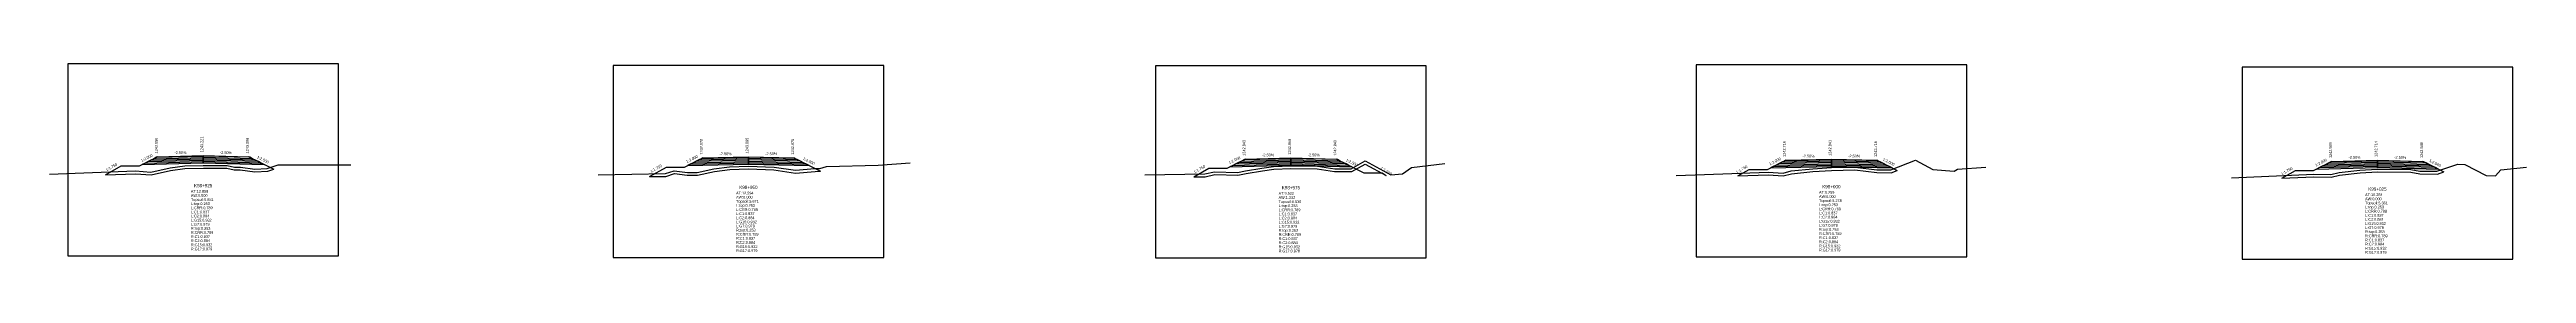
# Model space of a CAD drawing. Extents: x -7 to 78429, y 1189 to 1262.
# Drawn here: x 32135.9 to 32407.6, y 1231.9 to 1253.3 of the extents above; entities that cross this region are included whole.
import ezdxf
from ezdxf.enums import TextEntityAlignment as Align

# ---------------------------------------------------------------- set-up
doc = ezdxf.new("R2010")
doc.units = 0

msp = doc.modelspace()

# ---------------------------------------------------------------- linework, layer by layer
at = {"layer": 'A4_BORDER', "color": 7}
for points in [[(32137.874, 1232.263), (32167.574, 1232.263), (32167.574, 1253.263), (32137.874, 1253.263), (32137.874, 1232.263)], [(32197.692, 1232.07), (32227.392, 1232.07), (32227.392, 1253.07), (32197.692, 1253.07), (32197.692, 1232.07)], [(32257.22, 1232.041), (32286.92, 1232.041), (32286.92, 1253.041), (32257.22, 1253.041), (32257.22, 1232.041)], [(32316.517, 1232.145), (32346.217, 1232.145), (32346.217, 1253.145), (32316.517, 1253.145), (32316.517, 1232.145)], [(32376.433, 1231.894), (32406.133, 1231.894), (32406.133, 1252.894), (32376.433, 1252.894), (32376.433, 1231.894)]]:
    msp.add_lwpolyline(points, dxfattribs=at)
at = {"layer": 'CLEAR_GROUND', "color": 8}
for points in [[(32261.404, 1240.891), (32262.672, 1240.912), (32263.729, 1241.148), (32266.247, 1241.068), (32267.147, 1241.257), (32268.94, 1241.564), (32270.182, 1241.733), (32272.051, 1241.797), (32274.953, 1241.774), (32276.869, 1241.485), (32278.754, 1241.493), (32280.203, 1242.298), (32282.53, 1241.036)], [(32142.004, 1241.113), (32145.307, 1241.241), (32147.014, 1241.124), (32149.155, 1241.601), (32150.715, 1241.804), (32152.742, 1241.852), (32155.336, 1241.859), (32156.125, 1241.67), (32156.779, 1241.655), (32158.382, 1241.444), (32159.807, 1241.507), (32160.459, 1241.729)], [(32201.704, 1240.92), (32203.499, 1240.956), (32204.422, 1241.249), (32205.839, 1241.074), (32206.947, 1241.085), (32208.816, 1241.481), (32210.49, 1241.693), (32212.557, 1241.78), (32215.351, 1241.674), (32217.705, 1241.312), (32219.854, 1241.499), (32220.435, 1241.507), (32220.456, 1241.513)], [(32321.104, 1240.995), (32324.448, 1241.105), (32326.095, 1241.008), (32326.997, 1241.247), (32329.343, 1241.487), (32331.378, 1241.611), (32333.959, 1241.652), (32336.345, 1241.36), (32337.937, 1241.354), (32338.579, 1241.61)], [(32380.804, 1240.744), (32384.304, 1240.9), (32386.215, 1240.856), (32387.13, 1241.089), (32389.394, 1241.337), (32391.277, 1241.446), (32394.931, 1241.395), (32395.924, 1241.212), (32397.866, 1241.205), (32398.565, 1241.448)]]:
    msp.add_lwpolyline(points, dxfattribs=at)
at = {"layer": 'DESIGN_ROAD_TRIMMED', "color": 1}
for points in [[(32142.004, 1241.113), (32143.724, 1242.096), (32145.724, 1242.096), (32147.724, 1243.096), (32147.724, 1243.096), (32147.619, 1243.043), (32147.619, 1243.043), (32147.303, 1242.885), (32147.303, 1242.885), (32146.988, 1242.728), (32146.988, 1242.728), (32146.672, 1242.57), (32146.672, 1242.57), (32146.356, 1242.412), (32146.356, 1242.412), (32146.04, 1242.254), (32152.724, 1242.421), (32152.724, 1242.571), (32152.724, 1242.571), (32152.724, 1242.721), (32152.724, 1242.721), (32152.724, 1242.871), (32152.724, 1242.871), (32152.724, 1243.021), (32152.724, 1243.021), (32152.724, 1243.171), (32152.724, 1243.171), (32152.724, 1243.221), (32152.724, 1243.221), (32152.724, 1243.221), (32152.724, 1243.221), (32152.724, 1243.221), (32152.724, 1243.171), (32152.724, 1243.171), (32152.724, 1243.021), (32152.724, 1243.021), (32152.724, 1242.871), (32152.724, 1242.871), (32152.724, 1242.721), (32152.724, 1242.721), (32152.724, 1242.571), (32152.724, 1242.571), (32152.724, 1242.421), (32159.409, 1242.254), (32159.093, 1242.412), (32159.093, 1242.412), (32158.777, 1242.57), (32158.777, 1242.57), (32158.461, 1242.728), (32158.461, 1242.728), (32158.146, 1242.885), (32158.146, 1242.885), (32157.83, 1243.043), (32157.83, 1243.043), (32157.724, 1243.096), (32157.724, 1243.096), (32160.459, 1241.729)], [(32201.704, 1240.92), (32203.542, 1241.97), (32205.542, 1241.97), (32207.542, 1242.97), (32207.542, 1242.97), (32207.436, 1242.917), (32207.436, 1242.917), (32207.121, 1242.759), (32207.121, 1242.759), (32206.805, 1242.602), (32206.805, 1242.602), (32206.489, 1242.444), (32206.489, 1242.444), (32206.173, 1242.286), (32206.173, 1242.286), (32205.858, 1242.128), (32212.542, 1242.295), (32212.542, 1242.445), (32212.542, 1242.445), (32212.542, 1242.595), (32212.542, 1242.595), (32212.542, 1242.745), (32212.542, 1242.745), (32212.542, 1242.895), (32212.542, 1242.895), (32212.542, 1243.045), (32212.542, 1243.045), (32212.542, 1243.095), (32212.542, 1243.095), (32212.542, 1243.095), (32212.542, 1243.095), (32212.542, 1243.095), (32212.542, 1243.045), (32212.542, 1243.045), (32212.542, 1242.895), (32212.542, 1242.895), (32212.542, 1242.745), (32212.542, 1242.745), (32212.542, 1242.595), (32212.542, 1242.595), (32212.542, 1242.445), (32212.542, 1242.445), (32212.542, 1242.295), (32219.226, 1242.128), (32218.91, 1242.286), (32218.91, 1242.286), (32218.594, 1242.444), (32218.594, 1242.444), (32218.279, 1242.602), (32218.279, 1242.602), (32217.963, 1242.759), (32217.963, 1242.759), (32217.647, 1242.917), (32217.647, 1242.917), (32217.542, 1242.97), (32217.542, 1242.97), (32220.456, 1241.513)], [(32261.404, 1240.891), (32263.07, 1241.843), (32265.07, 1241.843), (32267.07, 1242.843), (32267.07, 1242.843), (32266.964, 1242.79), (32266.964, 1242.79), (32266.649, 1242.632), (32266.649, 1242.632), (32266.333, 1242.475), (32266.333, 1242.475), (32266.017, 1242.317), (32266.017, 1242.317), (32265.701, 1242.159), (32265.701, 1242.159), (32265.386, 1242.001), (32272.07, 1242.168), (32272.07, 1242.318), (32272.07, 1242.318), (32272.07, 1242.468), (32272.07, 1242.468), (32272.07, 1242.618), (32272.07, 1242.618), (32272.07, 1242.768), (32272.07, 1242.768), (32272.07, 1242.918), (32272.07, 1242.918), (32272.07, 1242.968), (32272.07, 1242.968), (32272.07, 1242.968), (32272.07, 1242.968), (32272.07, 1242.968), (32272.07, 1242.918), (32272.07, 1242.918), (32272.07, 1242.768), (32272.07, 1242.768), (32272.07, 1242.618), (32272.07, 1242.618), (32272.07, 1242.468), (32272.07, 1242.468), (32272.07, 1242.318), (32272.07, 1242.318), (32272.07, 1242.168), (32278.754, 1242.001), (32278.438, 1242.159), (32278.438, 1242.159), (32278.122, 1242.317), (32278.122, 1242.317), (32277.807, 1242.475), (32277.807, 1242.475), (32277.491, 1242.632), (32277.491, 1242.632), (32277.175, 1242.79), (32277.175, 1242.79), (32277.07, 1242.843), (32277.07, 1242.843), (32280.07, 1241.343), (32282.07, 1241.343), (32282.53, 1241.036)], [(32321.104, 1240.995), (32322.367, 1241.716), (32324.367, 1241.716), (32326.367, 1242.716), (32326.367, 1242.716), (32326.262, 1242.663), (32326.262, 1242.663), (32325.946, 1242.505), (32325.946, 1242.505), (32325.63, 1242.348), (32325.63, 1242.348), (32325.314, 1242.19), (32325.314, 1242.19), (32324.999, 1242.032), (32324.999, 1242.032), (32324.683, 1241.874), (32331.367, 1242.041), (32331.367, 1242.191), (32331.367, 1242.191), (32331.367, 1242.341), (32331.367, 1242.341), (32331.367, 1242.491), (32331.367, 1242.491), (32331.367, 1242.641), (32331.367, 1242.641), (32331.367, 1242.791), (32331.367, 1242.791), (32331.367, 1242.841), (32331.367, 1242.841), (32331.367, 1242.841), (32331.367, 1242.841), (32331.367, 1242.841), (32331.367, 1242.791), (32331.367, 1242.791), (32331.367, 1242.641), (32331.367, 1242.641), (32331.367, 1242.491), (32331.367, 1242.491), (32331.367, 1242.341), (32331.367, 1242.341), (32331.367, 1242.191), (32331.367, 1242.191), (32331.367, 1242.041), (32338.051, 1241.874), (32337.735, 1242.032), (32337.735, 1242.032), (32337.42, 1242.19), (32337.42, 1242.19), (32337.104, 1242.348), (32337.104, 1242.348), (32336.788, 1242.505), (32336.788, 1242.505), (32336.472, 1242.663), (32336.472, 1242.663), (32336.367, 1242.716), (32336.367, 1242.716), (32338.579, 1241.61)], [(32380.804, 1240.744), (32382.283, 1241.589), (32384.283, 1241.589), (32386.283, 1242.589), (32386.283, 1242.589), (32386.177, 1242.536), (32386.177, 1242.536), (32385.862, 1242.378), (32385.862, 1242.378), (32385.546, 1242.221), (32385.546, 1242.221), (32385.23, 1242.063), (32385.23, 1242.063), (32384.914, 1241.905), (32384.914, 1241.905), (32384.598, 1241.747), (32391.283, 1241.914), (32391.283, 1242.064), (32391.283, 1242.064), (32391.283, 1242.214), (32391.283, 1242.214), (32391.283, 1242.364), (32391.283, 1242.364), (32391.283, 1242.514), (32391.283, 1242.514), (32391.283, 1242.664), (32391.283, 1242.664), (32391.283, 1242.714), (32391.283, 1242.714), (32391.283, 1242.714), (32391.283, 1242.714), (32391.283, 1242.714), (32391.283, 1242.664), (32391.283, 1242.664), (32391.283, 1242.514), (32391.283, 1242.514), (32391.283, 1242.364), (32391.283, 1242.364), (32391.283, 1242.214), (32391.283, 1242.214), (32391.283, 1242.064), (32391.283, 1242.064), (32391.283, 1241.914), (32397.967, 1241.747), (32397.651, 1241.905), (32397.651, 1241.905), (32397.335, 1242.063), (32397.335, 1242.063), (32397.02, 1242.221), (32397.02, 1242.221), (32396.704, 1242.378), (32396.704, 1242.378), (32396.388, 1242.536), (32396.388, 1242.536), (32396.283, 1242.589), (32396.283, 1242.589), (32398.565, 1241.448)]]:
    msp.add_lwpolyline(points, dxfattribs=at)
at = {"layer": 'FINISHED_ROAD', "color": 2}
for points in [[(32143.724, 1242.096), (32145.724, 1242.096), (32147.724, 1243.096), (32147.724, 1243.096), (32152.724, 1243.221), (32157.724, 1243.096), (32157.724, 1243.096)], [(32203.542, 1241.97), (32205.542, 1241.97), (32207.542, 1242.97), (32207.542, 1242.97), (32212.542, 1243.095), (32217.542, 1242.97), (32217.542, 1242.97)], [(32263.07, 1241.843), (32265.07, 1241.843), (32267.07, 1242.843), (32267.07, 1242.843), (32272.07, 1242.968), (32277.07, 1242.843), (32277.07, 1242.843), (32280.07, 1241.343), (32282.07, 1241.343)], [(32322.367, 1241.716), (32324.367, 1241.716), (32326.367, 1242.716), (32326.367, 1242.716), (32331.367, 1242.841), (32336.367, 1242.716), (32336.367, 1242.716)], [(32382.283, 1241.589), (32384.283, 1241.589), (32386.283, 1242.589), (32386.283, 1242.589), (32391.283, 1242.714), (32396.283, 1242.589), (32396.283, 1242.589)]]:
    msp.add_lwpolyline(points, dxfattribs=at)
at = {"layer": 'LAYER_0', "color": 4}
for points in [[(32147.724, 1243.096), (32147.619, 1243.043), (32152.724, 1243.171), (32152.724, 1243.221)], [(32207.542, 1242.97), (32207.436, 1242.917), (32212.542, 1243.045), (32212.542, 1243.095)], [(32267.07, 1242.843), (32266.964, 1242.79), (32272.07, 1242.918), (32272.07, 1242.968)], [(32326.367, 1242.716), (32326.262, 1242.663), (32331.367, 1242.791), (32331.367, 1242.841)], [(32386.283, 1242.589), (32386.177, 1242.536), (32391.283, 1242.664), (32391.283, 1242.714)]]:
    msp.add_lwpolyline(points, dxfattribs=at)
at = {"layer": 'LAYER_1', "color": 4}
for points in [[(32147.619, 1243.043), (32147.303, 1242.885), (32152.724, 1243.021), (32152.724, 1243.171)], [(32207.436, 1242.917), (32207.121, 1242.759), (32212.542, 1242.895), (32212.542, 1243.045)], [(32266.964, 1242.79), (32266.649, 1242.632), (32272.07, 1242.768), (32272.07, 1242.918)], [(32326.262, 1242.663), (32325.946, 1242.505), (32331.367, 1242.641), (32331.367, 1242.791)], [(32386.177, 1242.536), (32385.862, 1242.378), (32391.283, 1242.514), (32391.283, 1242.664)]]:
    msp.add_lwpolyline(points, dxfattribs=at)
at = {"layer": 'LAYER_10', "color": 6}
for points in [[(32158.777, 1242.57), (32159.093, 1242.412), (32152.724, 1242.571), (32152.724, 1242.721)], [(32218.594, 1242.444), (32218.91, 1242.286), (32212.542, 1242.445), (32212.542, 1242.595)], [(32278.122, 1242.317), (32278.438, 1242.159), (32272.07, 1242.318), (32272.07, 1242.468)], [(32337.42, 1242.19), (32337.735, 1242.032), (32331.367, 1242.191), (32331.367, 1242.341)], [(32397.335, 1242.063), (32397.651, 1241.905), (32391.283, 1242.064), (32391.283, 1242.214)]]:
    msp.add_lwpolyline(points, dxfattribs=at)
at = {"layer": 'LAYER_11', "color": 6}
for points in [[(32159.093, 1242.412), (32159.409, 1242.254), (32152.724, 1242.421), (32152.724, 1242.571)], [(32218.91, 1242.286), (32219.226, 1242.128), (32212.542, 1242.295), (32212.542, 1242.445)], [(32278.438, 1242.159), (32278.754, 1242.001), (32272.07, 1242.168), (32272.07, 1242.318)], [(32337.735, 1242.032), (32338.051, 1241.874), (32331.367, 1242.041), (32331.367, 1242.191)], [(32397.651, 1241.905), (32397.967, 1241.747), (32391.283, 1241.914), (32391.283, 1242.064)]]:
    msp.add_lwpolyline(points, dxfattribs=at)
at = {"layer": 'LAYER_2', "color": 4}
for points in [[(32147.303, 1242.885), (32146.988, 1242.728), (32152.724, 1242.871), (32152.724, 1243.021)], [(32207.121, 1242.759), (32206.805, 1242.602), (32212.542, 1242.745), (32212.542, 1242.895)], [(32266.649, 1242.632), (32266.333, 1242.475), (32272.07, 1242.618), (32272.07, 1242.768)], [(32325.946, 1242.505), (32325.63, 1242.348), (32331.367, 1242.491), (32331.367, 1242.641)], [(32385.862, 1242.378), (32385.546, 1242.221), (32391.283, 1242.364), (32391.283, 1242.514)]]:
    msp.add_lwpolyline(points, dxfattribs=at)
at = {"layer": 'LAYER_3', "color": 4}
for points in [[(32146.988, 1242.728), (32146.672, 1242.57), (32152.724, 1242.721), (32152.724, 1242.871)], [(32206.805, 1242.602), (32206.489, 1242.444), (32212.542, 1242.595), (32212.542, 1242.745)], [(32266.333, 1242.475), (32266.017, 1242.317), (32272.07, 1242.468), (32272.07, 1242.618)], [(32325.63, 1242.348), (32325.314, 1242.19), (32331.367, 1242.341), (32331.367, 1242.491)], [(32385.546, 1242.221), (32385.23, 1242.063), (32391.283, 1242.214), (32391.283, 1242.364)]]:
    msp.add_lwpolyline(points, dxfattribs=at)
at = {"layer": 'LAYER_4', "color": 4}
for points in [[(32146.672, 1242.57), (32146.356, 1242.412), (32152.724, 1242.571), (32152.724, 1242.721)], [(32206.489, 1242.444), (32206.173, 1242.286), (32212.542, 1242.445), (32212.542, 1242.595)], [(32266.017, 1242.317), (32265.701, 1242.159), (32272.07, 1242.318), (32272.07, 1242.468)], [(32325.314, 1242.19), (32324.999, 1242.032), (32331.367, 1242.191), (32331.367, 1242.341)], [(32385.23, 1242.063), (32384.914, 1241.905), (32391.283, 1242.064), (32391.283, 1242.214)]]:
    msp.add_lwpolyline(points, dxfattribs=at)
at = {"layer": 'LAYER_5', "color": 4}
for points in [[(32146.356, 1242.412), (32146.04, 1242.254), (32152.724, 1242.421), (32152.724, 1242.571)], [(32206.173, 1242.286), (32205.858, 1242.128), (32212.542, 1242.295), (32212.542, 1242.445)], [(32265.701, 1242.159), (32265.386, 1242.001), (32272.07, 1242.168), (32272.07, 1242.318)], [(32324.999, 1242.032), (32324.683, 1241.874), (32331.367, 1242.041), (32331.367, 1242.191)], [(32384.914, 1241.905), (32384.598, 1241.747), (32391.283, 1241.914), (32391.283, 1242.064)]]:
    msp.add_lwpolyline(points, dxfattribs=at)
at = {"layer": 'LAYER_6', "color": 6}
for points in [[(32157.724, 1243.096), (32157.83, 1243.043), (32152.724, 1243.171), (32152.724, 1243.221)], [(32217.542, 1242.97), (32217.647, 1242.917), (32212.542, 1243.045), (32212.542, 1243.095)], [(32277.07, 1242.843), (32277.175, 1242.79), (32272.07, 1242.918), (32272.07, 1242.968)], [(32336.367, 1242.716), (32336.472, 1242.663), (32331.367, 1242.791), (32331.367, 1242.841)], [(32396.283, 1242.589), (32396.388, 1242.536), (32391.283, 1242.664), (32391.283, 1242.714)]]:
    msp.add_lwpolyline(points, dxfattribs=at)
at = {"layer": 'LAYER_7', "color": 6}
for points in [[(32157.83, 1243.043), (32158.146, 1242.885), (32152.724, 1243.021), (32152.724, 1243.171)], [(32217.647, 1242.917), (32217.963, 1242.759), (32212.542, 1242.895), (32212.542, 1243.045)], [(32277.175, 1242.79), (32277.491, 1242.632), (32272.07, 1242.768), (32272.07, 1242.918)], [(32336.472, 1242.663), (32336.788, 1242.505), (32331.367, 1242.641), (32331.367, 1242.791)], [(32396.388, 1242.536), (32396.704, 1242.378), (32391.283, 1242.514), (32391.283, 1242.664)]]:
    msp.add_lwpolyline(points, dxfattribs=at)
at = {"layer": 'LAYER_8', "color": 6}
for points in [[(32158.146, 1242.885), (32158.461, 1242.728), (32152.724, 1242.871), (32152.724, 1243.021)], [(32217.963, 1242.759), (32218.279, 1242.602), (32212.542, 1242.745), (32212.542, 1242.895)], [(32277.491, 1242.632), (32277.807, 1242.475), (32272.07, 1242.618), (32272.07, 1242.768)], [(32336.788, 1242.505), (32337.104, 1242.348), (32331.367, 1242.491), (32331.367, 1242.641)], [(32396.704, 1242.378), (32397.02, 1242.221), (32391.283, 1242.364), (32391.283, 1242.514)]]:
    msp.add_lwpolyline(points, dxfattribs=at)
at = {"layer": 'LAYER_9', "color": 6}
for points in [[(32158.461, 1242.728), (32158.777, 1242.57), (32152.724, 1242.721), (32152.724, 1242.871)], [(32218.279, 1242.602), (32218.594, 1242.444), (32212.542, 1242.595), (32212.542, 1242.745)], [(32277.807, 1242.475), (32278.122, 1242.317), (32272.07, 1242.468), (32272.07, 1242.618)], [(32337.104, 1242.348), (32337.42, 1242.19), (32331.367, 1242.341), (32331.367, 1242.491)], [(32397.02, 1242.221), (32397.335, 1242.063), (32391.283, 1242.214), (32391.283, 1242.364)]]:
    msp.add_lwpolyline(points, dxfattribs=at)
at = {"layer": 'NATURAL_GROUND', "color": 3}
for points in [[(32135.865, 1241.176), (32145.311, 1241.541), (32146.991, 1241.427), (32149.102, 1241.897), (32150.692, 1242.104), (32152.738, 1242.152), (32155.371, 1242.159), (32156.163, 1241.969), (32156.802, 1241.955), (32158.395, 1241.744), (32159.75, 1241.805), (32160.966, 1242.218), (32168.91, 1242.226)], [(32196.05, 1241.108), (32203.45, 1241.255), (32204.394, 1241.555), (32205.856, 1241.374), (32206.914, 1241.385), (32208.766, 1241.777), (32210.465, 1241.993), (32212.557, 1242.08), (32215.38, 1241.973), (32217.715, 1241.614), (32219.839, 1241.799), (32220.387, 1241.806), (32221.113, 1242.038), (32226.793, 1242.194), (32230.277, 1242.427)], [(32256.045, 1241.103), (32262.637, 1241.212), (32263.701, 1241.449), (32266.221, 1241.369), (32267.091, 1241.551), (32268.895, 1241.861), (32270.157, 1242.032), (32272.047, 1242.097), (32274.977, 1242.073), (32276.891, 1241.785), (32278.676, 1241.793), (32280.202, 1242.641), (32283.02, 1241.112), (32284.303, 1241.228), (32285.294, 1241.928), (32288.955, 1242.352)], [(32314.353, 1241.041), (32317.445, 1241.174), (32324.452, 1241.405), (32326.065, 1241.311), (32326.943, 1241.543), (32329.319, 1241.786), (32331.367, 1241.91), (32333.975, 1241.952), (32336.364, 1241.66), (32337.88, 1241.654), (32340.6, 1242.74), (32342.514, 1241.701), (32344.84, 1241.505), (32345.195, 1241.747), (32348.327, 1241.948)], [(32375.275, 1240.799), (32384.301, 1241.2), (32386.181, 1241.157), (32387.077, 1241.385), (32389.369, 1241.636), (32391.271, 1241.747), (32394.961, 1241.695), (32395.952, 1241.512), (32397.816, 1241.505), (32400.115, 1242.304), (32400.863, 1242.249), (32403.197, 1241.036), (32404.236, 1241.024), (32404.811, 1241.66), (32407.635, 1241.972)]]:
    msp.add_lwpolyline(points, dxfattribs=at)
at = {"layer": 'STRUCTURE_LEFT', "color": 4}
for points in [[(32147.724, 1243.096), (32147.619, 1243.043), (32147.619, 1243.043), (32147.303, 1242.885), (32147.303, 1242.885), (32146.988, 1242.728), (32146.988, 1242.728), (32146.672, 1242.57), (32146.672, 1242.57), (32146.356, 1242.412), (32146.356, 1242.412), (32146.04, 1242.254), (32152.724, 1242.421), (32152.724, 1242.571), (32152.724, 1242.571), (32152.724, 1242.721), (32152.724, 1242.721), (32152.724, 1242.871), (32152.724, 1242.871), (32152.724, 1243.021), (32152.724, 1243.021), (32152.724, 1243.171), (32152.724, 1243.171), (32152.724, 1243.221), (32152.724, 1243.221)], [(32207.542, 1242.97), (32207.436, 1242.917), (32207.436, 1242.917), (32207.121, 1242.759), (32207.121, 1242.759), (32206.805, 1242.602), (32206.805, 1242.602), (32206.489, 1242.444), (32206.489, 1242.444), (32206.173, 1242.286), (32206.173, 1242.286), (32205.858, 1242.128), (32212.542, 1242.295), (32212.542, 1242.445), (32212.542, 1242.445), (32212.542, 1242.595), (32212.542, 1242.595), (32212.542, 1242.745), (32212.542, 1242.745), (32212.542, 1242.895), (32212.542, 1242.895), (32212.542, 1243.045), (32212.542, 1243.045), (32212.542, 1243.095), (32212.542, 1243.095)], [(32267.07, 1242.843), (32266.964, 1242.79), (32266.964, 1242.79), (32266.649, 1242.632), (32266.649, 1242.632), (32266.333, 1242.475), (32266.333, 1242.475), (32266.017, 1242.317), (32266.017, 1242.317), (32265.701, 1242.159), (32265.701, 1242.159), (32265.386, 1242.001), (32272.07, 1242.168), (32272.07, 1242.318), (32272.07, 1242.318), (32272.07, 1242.468), (32272.07, 1242.468), (32272.07, 1242.618), (32272.07, 1242.618), (32272.07, 1242.768), (32272.07, 1242.768), (32272.07, 1242.918), (32272.07, 1242.918), (32272.07, 1242.968), (32272.07, 1242.968)], [(32326.367, 1242.716), (32326.262, 1242.663), (32326.262, 1242.663), (32325.946, 1242.505), (32325.946, 1242.505), (32325.63, 1242.348), (32325.63, 1242.348), (32325.314, 1242.19), (32325.314, 1242.19), (32324.999, 1242.032), (32324.999, 1242.032), (32324.683, 1241.874), (32331.367, 1242.041), (32331.367, 1242.191), (32331.367, 1242.191), (32331.367, 1242.341), (32331.367, 1242.341), (32331.367, 1242.491), (32331.367, 1242.491), (32331.367, 1242.641), (32331.367, 1242.641), (32331.367, 1242.791), (32331.367, 1242.791), (32331.367, 1242.841), (32331.367, 1242.841)], [(32386.283, 1242.589), (32386.177, 1242.536), (32386.177, 1242.536), (32385.862, 1242.378), (32385.862, 1242.378), (32385.546, 1242.221), (32385.546, 1242.221), (32385.23, 1242.063), (32385.23, 1242.063), (32384.914, 1241.905), (32384.914, 1241.905), (32384.598, 1241.747), (32391.283, 1241.914), (32391.283, 1242.064), (32391.283, 1242.064), (32391.283, 1242.214), (32391.283, 1242.214), (32391.283, 1242.364), (32391.283, 1242.364), (32391.283, 1242.514), (32391.283, 1242.514), (32391.283, 1242.664), (32391.283, 1242.664), (32391.283, 1242.714), (32391.283, 1242.714)]]:
    msp.add_lwpolyline(points, dxfattribs=at)
at = {"layer": 'STRUCTURE_RIGHT', "color": 6}
for points in [[(32152.724, 1243.221), (32152.724, 1243.221), (32152.724, 1243.171), (32152.724, 1243.171), (32152.724, 1243.021), (32152.724, 1243.021), (32152.724, 1242.871), (32152.724, 1242.871), (32152.724, 1242.721), (32152.724, 1242.721), (32152.724, 1242.571), (32152.724, 1242.571), (32152.724, 1242.421), (32159.409, 1242.254), (32159.093, 1242.412), (32159.093, 1242.412), (32158.777, 1242.57), (32158.777, 1242.57), (32158.461, 1242.728), (32158.461, 1242.728), (32158.146, 1242.885), (32158.146, 1242.885), (32157.83, 1243.043), (32157.83, 1243.043), (32157.724, 1243.096)], [(32212.542, 1243.095), (32212.542, 1243.095), (32212.542, 1243.045), (32212.542, 1243.045), (32212.542, 1242.895), (32212.542, 1242.895), (32212.542, 1242.745), (32212.542, 1242.745), (32212.542, 1242.595), (32212.542, 1242.595), (32212.542, 1242.445), (32212.542, 1242.445), (32212.542, 1242.295), (32219.226, 1242.128), (32218.91, 1242.286), (32218.91, 1242.286), (32218.594, 1242.444), (32218.594, 1242.444), (32218.279, 1242.602), (32218.279, 1242.602), (32217.963, 1242.759), (32217.963, 1242.759), (32217.647, 1242.917), (32217.647, 1242.917), (32217.542, 1242.97)], [(32272.07, 1242.968), (32272.07, 1242.968), (32272.07, 1242.918), (32272.07, 1242.918), (32272.07, 1242.768), (32272.07, 1242.768), (32272.07, 1242.618), (32272.07, 1242.618), (32272.07, 1242.468), (32272.07, 1242.468), (32272.07, 1242.318), (32272.07, 1242.318), (32272.07, 1242.168), (32278.754, 1242.001), (32278.438, 1242.159), (32278.438, 1242.159), (32278.122, 1242.317), (32278.122, 1242.317), (32277.807, 1242.475), (32277.807, 1242.475), (32277.491, 1242.632), (32277.491, 1242.632), (32277.175, 1242.79), (32277.175, 1242.79), (32277.07, 1242.843)], [(32331.367, 1242.841), (32331.367, 1242.841), (32331.367, 1242.791), (32331.367, 1242.791), (32331.367, 1242.641), (32331.367, 1242.641), (32331.367, 1242.491), (32331.367, 1242.491), (32331.367, 1242.341), (32331.367, 1242.341), (32331.367, 1242.191), (32331.367, 1242.191), (32331.367, 1242.041), (32338.051, 1241.874), (32337.735, 1242.032), (32337.735, 1242.032), (32337.42, 1242.19), (32337.42, 1242.19), (32337.104, 1242.348), (32337.104, 1242.348), (32336.788, 1242.505), (32336.788, 1242.505), (32336.472, 1242.663), (32336.472, 1242.663), (32336.367, 1242.716)], [(32391.283, 1242.714), (32391.283, 1242.714), (32391.283, 1242.664), (32391.283, 1242.664), (32391.283, 1242.514), (32391.283, 1242.514), (32391.283, 1242.364), (32391.283, 1242.364), (32391.283, 1242.214), (32391.283, 1242.214), (32391.283, 1242.064), (32391.283, 1242.064), (32391.283, 1241.914), (32397.967, 1241.747), (32397.651, 1241.905), (32397.651, 1241.905), (32397.335, 1242.063), (32397.335, 1242.063), (32397.02, 1242.221), (32397.02, 1242.221), (32396.704, 1242.378), (32396.704, 1242.378), (32396.388, 1242.536), (32396.388, 1242.536), (32396.283, 1242.589)]]:
    msp.add_lwpolyline(points, dxfattribs=at)

# ---------------------------------------------------------------- texts
at = {"layer": 'INFO_TEXT'}
for s, p in [('AT:12.858', (32151.374, 1239.163)), ('AT:12.594', (32211.192, 1238.97)), ('AT:9.259', (32330.017, 1239.045)), ('AW:0.000', (32151.374, 1238.713)), ('Topsoil:5.581', (32151.374, 1238.263)), ('L:top:0.253', (32151.374, 1237.813)), ('L:CRR:0.789', (32151.374, 1237.363)), ('L:C1:0.837', (32151.374, 1236.913)), ('L:C2:0.884', (32151.374, 1236.463)), ('AW:0.000', (32211.192, 1238.52)), ('Topsoil:5.671', (32211.192, 1238.07)), ('L:top:0.253', (32211.192, 1237.62)), ('L:CRR:0.789', (32211.192, 1237.17)), ('L:C1:0.837', (32211.192, 1236.72)), ('L:C2:0.884', (32211.192, 1236.27)), ('AT:9.522', (32270.72, 1238.941)), ('AW:1.332', (32270.72, 1238.491)), ('Topsoil:6.530', (32270.72, 1238.041)), ('L:top:0.253', (32270.72, 1237.591)), ('L:CRR:0.789', (32270.72, 1237.141)), ('L:C1:0.837', (32270.72, 1236.691)), ('AW:0.000', (32330.017, 1238.595)), ('Topsoil:5.278', (32330.017, 1238.145)), ('L:top:0.253', (32330.017, 1237.695)), ('L:CRR:0.789', (32330.017, 1237.245)), ('L:C1:0.837', (32330.017, 1236.795)), ('L:C2:0.884', (32330.017, 1236.345)), ('AT:10.284', (32389.933, 1238.794)), ('AW:0.000', (32389.933, 1238.344)), ('Topsoil:5.361', (32389.933, 1237.894)), ('L:top:0.253', (32389.933, 1237.444)), ('L:CRR:0.789', (32389.933, 1236.994)), ('L:C1:0.837', (32389.933, 1236.544)), ('L:G15:0.932', (32151.374, 1236.013)), ('L:G7:0.979', (32151.374, 1235.563)), ('R:top:0.253', (32151.374, 1235.113)), ('R:CRR:0.789', (32151.374, 1234.663)), ('R:C1:0.837', (32151.374, 1234.213)), ('R:C2:0.884', (32151.374, 1233.763)), ('L:G15:0.932', (32211.192, 1235.82)), ('L:G7:0.979', (32211.192, 1235.37)), ('R:top:0.253', (32211.192, 1234.92)), ('R:CRR:0.789', (32211.192, 1234.47)), ('R:C1:0.837', (32211.192, 1234.02)), ('R:C2:0.884', (32211.192, 1233.57)), ('L:C2:0.884', (32270.72, 1236.241)), ('L:G15:0.932', (32270.72, 1235.791)), ('L:G7:0.979', (32270.72, 1235.341)), ('R:top:0.253', (32270.72, 1234.891)), ('R:CRR:0.789', (32270.72, 1234.441)), ('R:C1:0.837', (32270.72, 1233.991)), ('R:C2:0.884', (32270.72, 1233.541)), ('L:G15:0.932', (32330.017, 1235.895)), ('L:G7:0.979', (32330.017, 1235.445)), ('R:top:0.253', (32330.017, 1234.995)), ('R:CRR:0.789', (32330.017, 1234.545)), ('R:C1:0.837', (32330.017, 1234.095)), ('R:C2:0.884', (32330.017, 1233.645)), ('L:C2:0.884', (32389.933, 1236.094)), ('L:G15:0.932', (32389.933, 1235.644)), ('L:G7:0.979', (32389.933, 1235.194)), ('R:top:0.253', (32389.933, 1234.744)), ('R:CRR:0.789', (32389.933, 1234.294)), ('R:C1:0.837', (32389.933, 1233.844)), ('R:G15:0.932', (32151.374, 1233.313)), ('R:G17:0.979', (32151.374, 1232.863)), ('R:G15:0.932', (32211.192, 1233.12)), ('R:G17:0.979', (32211.192, 1232.67)), ('R:G15:0.932', (32270.72, 1233.091)), ('R:G17:0.979', (32270.72, 1232.641)), ('R:G15:0.932', (32330.017, 1233.195)), ('R:G17:0.979', (32330.017, 1232.745)), ('R:C2:0.884', (32389.933, 1233.394)), ('R:G15:0.932', (32389.933, 1232.944)), ('R:G17:0.979', (32389.933, 1232.494))]:
    msp.add_text(s, height=0.3, dxfattribs=at).set_placement(p)
at = {"layer": 'LEFT_TEXT_H'}
for s, p in [('1243.096', (32147.724, 1243.456)), ('1242.970', (32207.542, 1243.33)), ('1242.843', (32267.07, 1243.203)), ('1242.716', (32326.367, 1243.076)), ('1242.589', (32386.283, 1242.949))]:
    msp.add_text(s, height=0.3, rotation=90, dxfattribs=at).set_placement(p)
at = {"layer": 'POINT_TEXT_H'}
for s, p in [('1243.221', (32152.724, 1243.581)), ('1243.095', (32212.542, 1243.455)), ('1242.968', (32272.07, 1243.328)), ('1242.841', (32331.367, 1243.201)), ('1242.714', (32391.283, 1243.074))]:
    msp.add_text(s, height=0.3, rotation=90, dxfattribs=at).set_placement(p)
at = {"layer": 'RIGHT_TEXT_H'}
for s, p in [('1243.096', (32157.724, 1243.456)), ('1242.970', (32217.542, 1243.33)), ('1242.843', (32277.07, 1243.203)), ('1242.716', (32336.367, 1243.076)), ('1242.589', (32396.283, 1242.949))]:
    msp.add_text(s, height=0.3, rotation=90, dxfattribs=at).set_placement(p)
at = {"layer": 'SLOPE_left'}
for s, rotation, p in [('1:1.750', 29.745, (32142.775, 1241.761)), ('1:2.000', 26.565, (32146.644, 1242.757)), ('1:1.750', 29.745, (32202.534, 1241.601)), ('1:2.000', 26.565, (32206.461, 1242.631)), ('1:1.750', 29.745, (32262.148, 1241.524)), ('1:2.000', 26.565, (32265.989, 1242.504)), ('1:1.750', 29.745, (32321.646, 1241.512)), ('1:2.000', 26.565, (32325.286, 1242.377)), ('1:2.000', 26.565, (32385.202, 1242.25)), ('1:1.750', 29.745, (32381.454, 1241.323))]:
    msp.add_text(s, height=0.3, rotation=rotation, dxfattribs=at).set_placement(p, align=Align.BOTTOM_CENTER)
at = {"layer": 'SLOPE_right'}
for s, rotation, p in [('1:2.000', -26.565, (32159.172, 1242.573)), ('1:2.000', -26.565, (32219.079, 1242.403)), ('1:2.000', -26.565, (32278.65, 1242.254)), ('1:2.000', -26.565, (32337.553, 1242.324)), ('1:2.000', -26.565, (32397.504, 1242.179)), ('1:1.500', -33.69, (32282.4, 1241.339))]:
    msp.add_text(s, height=0.3, rotation=rotation, dxfattribs=at).set_placement(p, align=Align.BOTTOM_CENTER)
at = {"layer": 'SLOPE_TEXT'}
for p in [(32150.224, 1243.399), (32155.224, 1243.399), (32210.042, 1243.273), (32215.042, 1243.273), (32269.57, 1243.146), (32274.57, 1243.146), (32328.867, 1243.018), (32333.867, 1243.018), (32388.783, 1242.891), (32393.783, 1242.891)]:
    msp.add_text('-2.50%', height=0.3, dxfattribs=at).set_placement(p, align=Align.CENTER)
at = {"layer": 'STATION_TITLE'}
for s, p in [('K98+925', (32152.724, 1239.763)), ('K98+950', (32212.542, 1239.57)), ('K98+975', (32272.07, 1239.541)), ('K99+000', (32331.367, 1239.645)), ('K99+025', (32391.283, 1239.394))]:
    msp.add_text(s, height=0.36, dxfattribs=at).set_placement(p, align=Align.CENTER)

doc.saveas('drawing.dxf')
